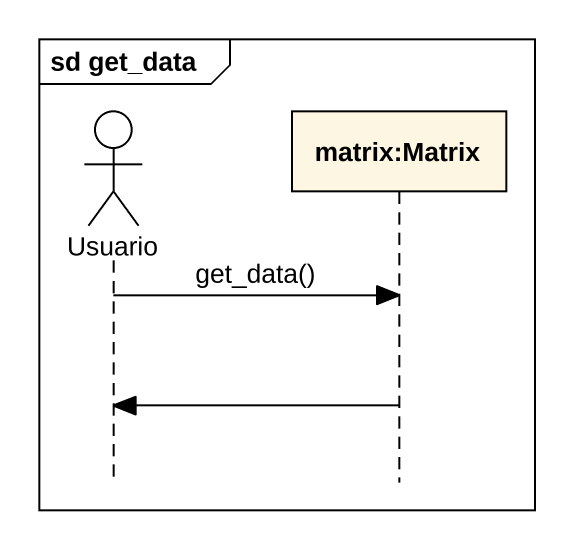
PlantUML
@startuml
mainframe sd get_data
hide footbox
actor Usuario
participant "matrix:Matrix" as matrix_Matrix

Usuario -> matrix_Matrix : get_data()
matrix_Matrix -> Usuario
@enduml
